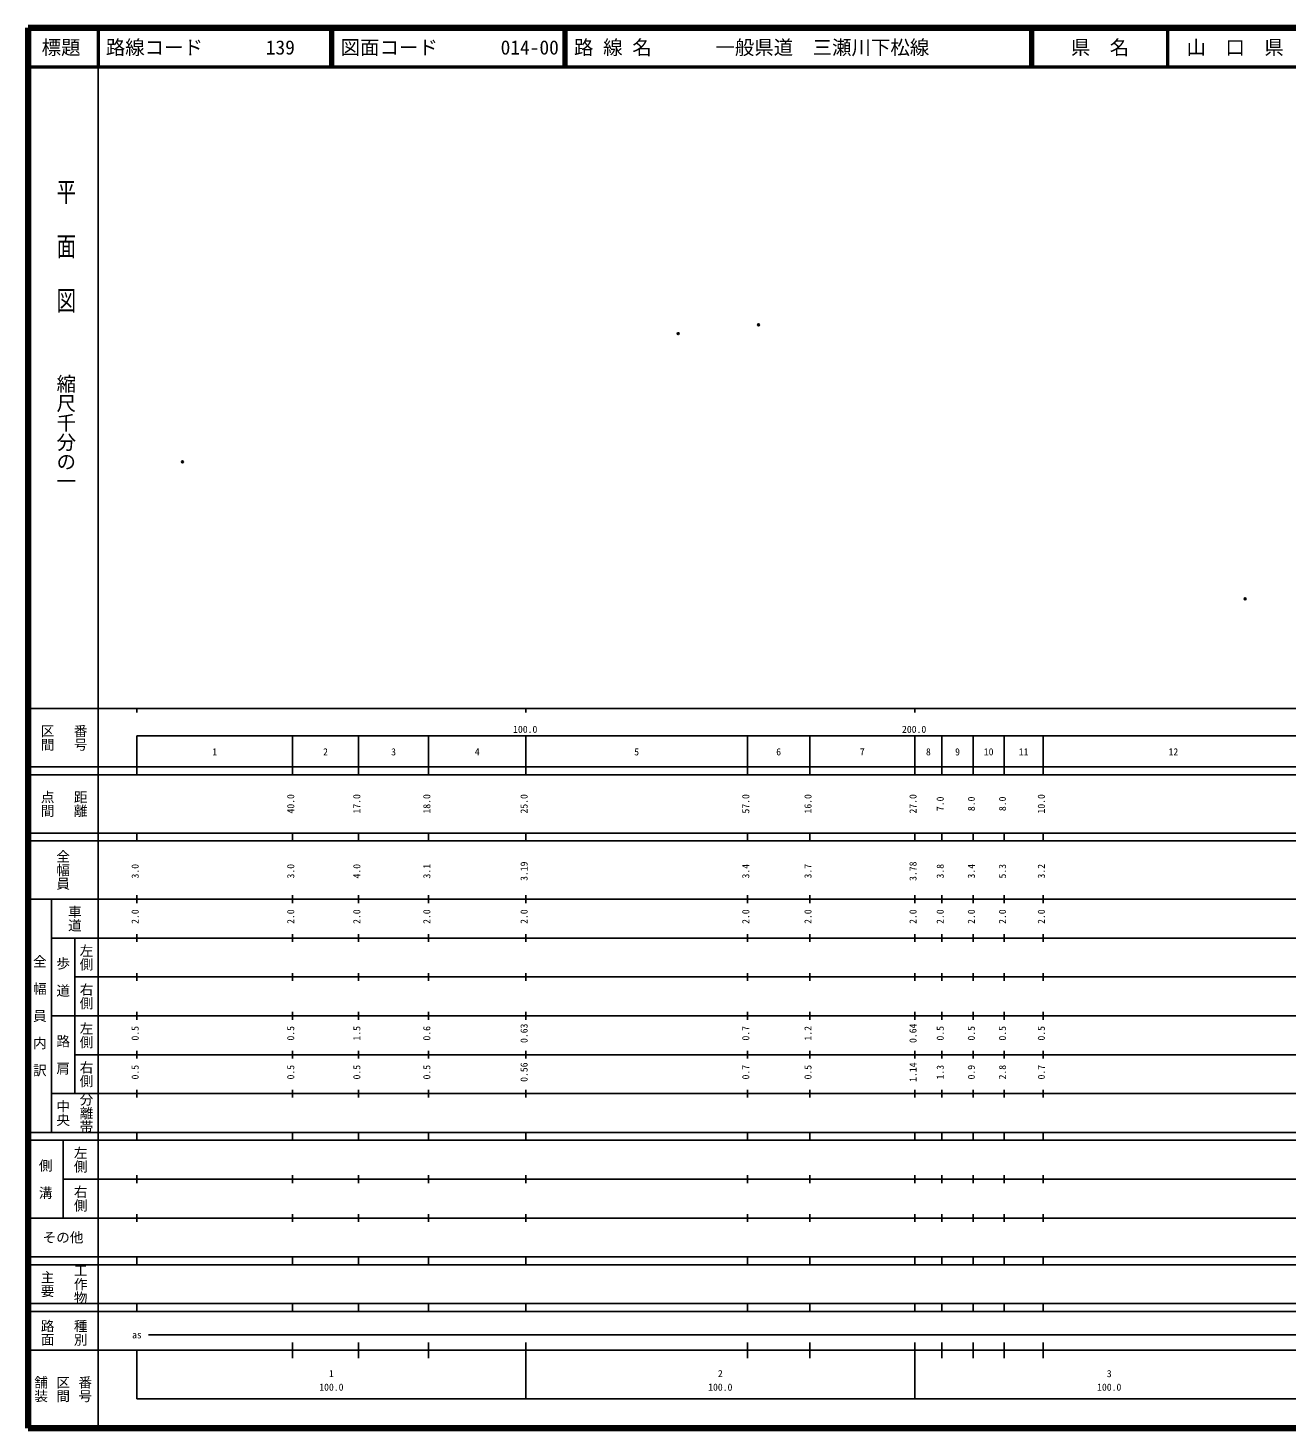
# Model space of a CAD drawing. Units: millimetres on the paper. Extents: x 40 to 680, y 20 to 380.
# Drawn here: x 40 to 363.7, y 20 to 380 of the extents above; entities that cross this region are included whole.
import ezdxf
from ezdxf.enums import TextEntityAlignment as Align

# ---------------------------------------------------------------- set-up
doc = ezdxf.new("R2010")
doc.units = ezdxf.units.MM
doc.header["$PDMODE"] = 32
doc.header["$PDSIZE"] = 0.5
doc.layers.add('M-OTRS', color=6, linetype='Continuous')
doc.layers.add('M-TTL-TXT', color=7, linetype='Continuous')
for name, color, linetype, lineweight in [('M-TTL', 2, 'Continuous', 140), ('M-TTL-BAND', 7, 'Continuous', 25), ('M-TTL-LINE', 7, 'Continuous', 50)]:
    doc.layers.add(name, color=color, linetype=linetype, lineweight=lineweight)
doc.styles.add('@ＭＳ ゴシック', font='')
doc.styles.add('ＭＳ ゴシック', font='')
doc.styles.get('@ＭＳ ゴシック').set_extended_font_data('@MS Gothic')
doc.styles.get('ＭＳ ゴシック').set_extended_font_data('MS Gothic')

msp = doc.modelspace()

# ---------------------------------------------------------------- linework, layer by layer
at = {"layer": 'M-OTRS'}
for p in [(227.85, 303.704), (207.176, 301.406), (79.714, 268.451), (352.929, 233.21)]:
    msp.add_point(p, dxfattribs=at)
at = {"layer": 'M-TTL'}
for p, q in [((40, 380), (40, 20)), ((680, 380), (40, 380)), ((40, 20), (680, 20))]:
    msp.add_line(p, q, dxfattribs=at)
at = {"layer": 'M-TTL-BAND'}
for p, q in [((58, 370), (58, 20)), ((40, 205), (579, 205)), ((68, 205), (68, 204)), ((168, 205), (168, 204)), ((268, 205), (268, 204)), ((68, 198), (579, 198)), ((68, 198), (68, 188)), ((108, 188), (108, 198)), ((125, 188), (125, 198)), ((143, 188), (143, 198)), ((168, 188), (168, 198)), ((225, 188), (225, 198)), ((241, 188), (241, 198)), ((268, 188), (268, 198)), ((275, 188), (275, 198)), ((283, 188), (283, 198)), ((291, 188), (291, 198)), ((301, 188), (301, 198)), ((40, 190), (579, 190)), ((40, 188), (579, 188)), ((40, 173), (579, 173)), ((68, 171), (68, 173)), ((108, 171), (108, 173)), ((125, 171), (125, 173)), ((143, 171), (143, 173)), ((168, 171), (168, 173)), ((225, 171), (225, 173)), ((241, 171), (241, 173)), ((268, 171), (268, 173)), ((275, 171), (275, 173)), ((283, 171), (283, 173)), ((291, 171), (291, 173)), ((301, 171), (301, 173)), ((40, 171), (579, 171)), ((40, 156), (579, 156)), ((46, 96), (46, 156)), ((68, 155), (68, 157)), ((108, 155), (108, 157)), ((125, 155), (125, 157)), ((143, 155), (143, 157)), ((168, 155), (168, 157)), ((225, 155), (225, 157)), ((241, 155), (241, 157)), ((268, 155), (268, 157)), ((275, 155), (275, 157)), ((283, 155), (283, 157)), ((291, 155), (291, 157)), ((301, 155), (301, 157)), ((46, 146), (579, 146)), ((52, 146), (52, 106)), ((68, 145), (68, 147)), ((108, 145), (108, 147)), ((125, 145), (125, 147)), ((143, 145), (143, 147)), ((168, 145), (168, 147)), ((225, 145), (225, 147)), ((241, 145), (241, 147)), ((268, 145), (268, 147)), ((275, 145), (275, 147)), ((283, 145), (283, 147)), ((291, 145), (291, 147)), ((301, 145), (301, 147)), ((68, 135), (68, 137)), ((108, 135), (108, 137)), ((125, 135), (125, 137)), ((143, 135), (143, 137)), ((168, 135), (168, 137)), ((225, 135), (225, 137)), ((241, 135), (241, 137)), ((268, 135), (268, 137)), ((275, 135), (275, 137)), ((283, 135), (283, 137)), ((291, 135), (291, 137)), ((301, 135), (301, 137)), ((52, 136), (579, 136)), ((46, 126), (579, 126)), ((68, 125), (68, 127)), ((108, 125), (108, 127)), ((125, 125), (125, 127)), ((143, 125), (143, 127)), ((168, 125), (168, 127)), ((225, 125), (225, 127)), ((241, 125), (241, 127)), ((268, 125), (268, 127)), ((275, 125), (275, 127)), ((283, 125), (283, 127)), ((291, 125), (291, 127)), ((301, 125), (301, 127)), ((52, 116), (579, 116)), ((68, 115), (68, 117)), ((108, 115), (108, 117)), ((125, 115), (125, 117)), ((143, 115), (143, 117)), ((168, 115), (168, 117)), ((225, 115), (225, 117)), ((241, 115), (241, 117)), ((268, 115), (268, 117)), ((275, 115), (275, 117)), ((283, 115), (283, 117)), ((291, 115), (291, 117)), ((301, 115), (301, 117)), ((46, 106), (579, 106)), ((68, 105), (68, 107)), ((108, 105), (108, 107)), ((125, 105), (125, 107)), ((143, 105), (143, 107)), ((168, 105), (168, 107)), ((225, 105), (225, 107)), ((241, 105), (241, 107)), ((268, 105), (268, 107)), ((275, 105), (275, 107)), ((283, 105), (283, 107)), ((291, 105), (291, 107)), ((301, 105), (301, 107)), ((40, 96), (579, 96)), ((40, 94), (579, 94)), ((49, 94), (49, 74)), ((68, 94), (68, 96)), ((108, 94), (108, 96)), ((125, 94), (125, 96)), ((143, 94), (143, 96)), ((168, 94), (168, 96)), ((225, 94), (225, 96)), ((241, 94), (241, 96)), ((268, 94), (268, 96)), ((275, 94), (275, 96)), ((283, 94), (283, 96)), ((291, 94), (291, 96)), ((301, 94), (301, 96)), ((49, 84), (579, 84)), ((68, 83), (68, 85)), ((108, 83), (108, 85)), ((125, 83), (125, 85)), ((143, 83), (143, 85)), ((168, 83), (168, 85)), ((225, 83), (225, 85)), ((241, 83), (241, 85)), ((268, 83), (268, 85)), ((275, 83), (275, 85)), ((283, 83), (283, 85)), ((291, 83), (291, 85)), ((301, 83), (301, 85)), ((40, 74), (579, 74)), ((68, 73), (68, 75)), ((108, 73), (108, 75)), ((125, 73), (125, 75)), ((143, 73), (143, 75)), ((168, 73), (168, 75)), ((225, 73), (225, 75)), ((241, 73), (241, 75)), ((268, 73), (268, 75)), ((275, 73), (275, 75)), ((283, 73), (283, 75)), ((291, 73), (291, 75)), ((301, 73), (301, 75)), ((40, 64), (579, 64)), ((40, 62), (579, 62)), ((68, 62), (68, 64)), ((108, 62), (108, 64)), ((125, 62), (125, 64)), ((143, 62), (143, 64)), ((168, 62), (168, 64)), ((225, 62), (225, 64)), ((241, 62), (241, 64)), ((268, 62), (268, 64)), ((275, 62), (275, 64)), ((283, 62), (283, 64)), ((291, 62), (291, 64)), ((301, 62), (301, 64)), ((40, 52), (579, 52)), ((68, 50), (68, 52)), ((108, 50), (108, 52)), ((125, 50), (125, 52)), ((143, 50), (143, 52)), ((168, 50), (168, 52)), ((225, 50), (225, 52)), ((241, 50), (241, 52)), ((268, 50), (268, 52)), ((275, 50), (275, 52)), ((283, 50), (283, 52)), ((291, 50), (291, 52)), ((301, 50), (301, 52)), ((40, 50), (579, 50)), ((71, 44), (565, 44)), ((40, 40), (579, 40)), ((68, 40), (68, 27.5)), ((108, 38), (108, 42)), ((125, 38), (125, 42)), ((143, 38), (143, 42)), ((168, 27.5), (168, 42)), ((225, 38), (225, 42)), ((241, 38), (241, 42)), ((268, 27.5), (268, 42)), ((275, 38), (275, 42)), ((283, 38), (283, 42)), ((291, 38), (291, 42)), ((301, 38), (301, 42)), ((68, 27.5), (579, 27.5))]:
    msp.add_line(p, q, dxfattribs=at)
at = {"layer": 'M-TTL-LINE'}
for p, q in [((58, 380), (58, 370)), ((117.75, 380), (117.75, 370)), ((118.25, 380), (118.25, 370)), ((177.75, 380), (177.75, 370)), ((178.25, 380), (178.25, 370)), ((297.75, 380), (297.75, 370)), ((298.25, 380), (298.25, 370)), ((333, 380), (333, 370)), ((40, 370), (680, 370))]:
    msp.add_line(p, q, dxfattribs=at)

# ---------------------------------------------------------------- texts
at = {"layer": 'M-TTL-BAND', "style": '@ＭＳ ゴシック', "width": 1.4}
msp.add_text('平  面  図', height=3.666, rotation=270, dxfattribs=at).set_placement((49.777, 306.475), align=Align.MIDDLE_RIGHT)
at = {"layer": 'M-TTL-BAND', "style": '@ＭＳ ゴシック'}
msp.add_text('縮尺千分の一', height=3.666, rotation=270, dxfattribs=at).set_placement((49.777, 261.03), align=Align.MIDDLE_RIGHT)
for s, p in [('区間', (45, 197.5)), ('番号', (53.5, 197.5)), ('点間', (45, 180.5)), ('距離', (53.5, 180.5)), ('全幅員', (49, 163.5)), ('車道', (52, 151)), ('左側', (55, 141)), ('全\u3000幅\u3000員\u3000内\u3000訳', (43, 126)), ('歩\u3000道', (49, 136)), ('右側', (55, 131)), ('左側', (55, 121)), ('路\u3000肩', (49, 116)), ('右側', (55, 111)), ('分離帯', (55, 101)), ('中央', (49, 101)), ('左側', (53.5, 89)), ('側\u3000溝', (44.5, 84)), ('右側', (53.5, 79)), ('工作物', (53.5, 57)), ('主要', (45, 57)), ('路面', (45, 44.5)), ('種別', (53.5, 44.5)), ('舗装', (43.333, 30)), ('区間', (49, 30)), ('番号', (54.667, 30))]:
    msp.add_text(s, height=2.566, rotation=270, dxfattribs=at).set_placement(p, align=Align.MIDDLE_CENTER)
at = {"layer": 'M-TTL-BAND', "style": 'ＭＳ ゴシック'}
for s, p in [('100.0', (167.844, 198.195)), ('200.0', (267.844, 198.195)), ('1', (88, 192.405)), ('2', (116.5, 192.405)), ('3', (134, 192.405)), ('4', (155.5, 192.405)), ('5', (196.5, 192.405)), ('6', (233, 192.405)), ('7', (254.5, 192.405)), ('8', (271.5, 192.405)), ('9', (279, 192.405)), ('10', (287, 192.405)), ('11', (296, 192.405)), ('12', (334.5, 192.405)), ('as', (68, 42.5)), ('1', (118, 32.523)), ('2', (218, 32.523)), ('3', (318, 32.523)), ('100.0', (118, 29.033)), ('100.0', (218, 29.033)), ('100.0', (318, 29.033))]:
    msp.add_text(s, height=1.833, dxfattribs=at).set_placement(p, align=Align.BOTTOM_CENTER)
for s, p in [('40.0', (109, 180.5)), ('17.0', (126, 180.5)), ('18.0', (144, 180.5)), ('25.0', (169, 180.5)), ('57.0', (226, 180.5)), ('16.0', (242, 180.5)), ('27.0', (269, 180.5)), ('7.0', (276, 180.5)), ('8.0', (284, 180.5)), ('8.0', (292, 180.5)), ('10.0', (302, 180.5)), ('3.0', (69, 163.174)), ('3.0', (109, 163.174)), ('4.0', (126, 163.174)), ('3.1', (144, 163.174)), ('3.19', (169, 163.174)), ('3.4', (226, 163.174)), ('3.7', (242, 163.174)), ('3.78', (269, 163.174)), ('3.8', (276, 163.174)), ('3.4', (284, 163.174)), ('5.3', (292, 163.174)), ('3.2', (302, 163.174)), ('2.0', (69, 151.5)), ('2.0', (109, 151.5)), ('2.0', (126, 151.5)), ('2.0', (144, 151.5)), ('2.0', (169, 151.5)), ('2.0', (226, 151.5)), ('2.0', (242, 151.5)), ('2.0', (269, 151.5)), ('2.0', (276, 151.5)), ('2.0', (284, 151.5)), ('2.0', (292, 151.5)), ('2.0', (302, 151.5)), ('0.5', (69, 121.5)), ('0.5', (109, 121.5)), ('1.5', (126, 121.5)), ('0.6', (144, 121.5)), ('0.63', (169, 121.5)), ('0.7', (226, 121.5)), ('1.2', (242, 121.5)), ('0.64', (269, 121.5)), ('0.5', (276, 121.5)), ('0.5', (284, 121.5)), ('0.5', (292, 121.5)), ('0.5', (302, 121.5)), ('0.5', (69, 111.5)), ('0.5', (109, 111.5)), ('0.5', (126, 111.5)), ('0.5', (144, 111.5)), ('0.56', (169, 111.5)), ('0.7', (226, 111.5)), ('0.5', (242, 111.5)), ('1.14', (269, 111.5)), ('1.3', (276, 111.5)), ('0.9', (284, 111.5)), ('2.8', (292, 111.5)), ('0.7', (302, 111.5))]:
    msp.add_text(s, height=1.833, rotation=90, dxfattribs=at).set_placement(p, align=Align.BOTTOM_CENTER)
msp.add_text('その他', height=2.566, dxfattribs=at).set_placement((49, 69), align=Align.MIDDLE_CENTER)
at = {"layer": 'M-TTL-TXT', "style": 'ＭＳ ゴシック'}
for s, p in [('標題', (48.5, 375)), ('県\u3000名', (315.625, 375)), ('山\u3000口\u3000県', (350.375, 375))]:
    msp.add_text(s, height=3.666, dxfattribs=at).set_placement(p, align=Align.MIDDLE_CENTER)
for s, p in [('路線コード', (60, 375)), ('139', (101.142, 375)), ('図面コード', (120.38, 375)), ('014-00', (161.521, 375)), ('路 線 名', (180.38, 375)), ('一般県道\u3000三瀬川下松線', (216.734, 375))]:
    msp.add_text(s, height=3.666, dxfattribs=at).set_placement(p, align=Align.MIDDLE_LEFT)

doc.saveas('drawing.dxf')
